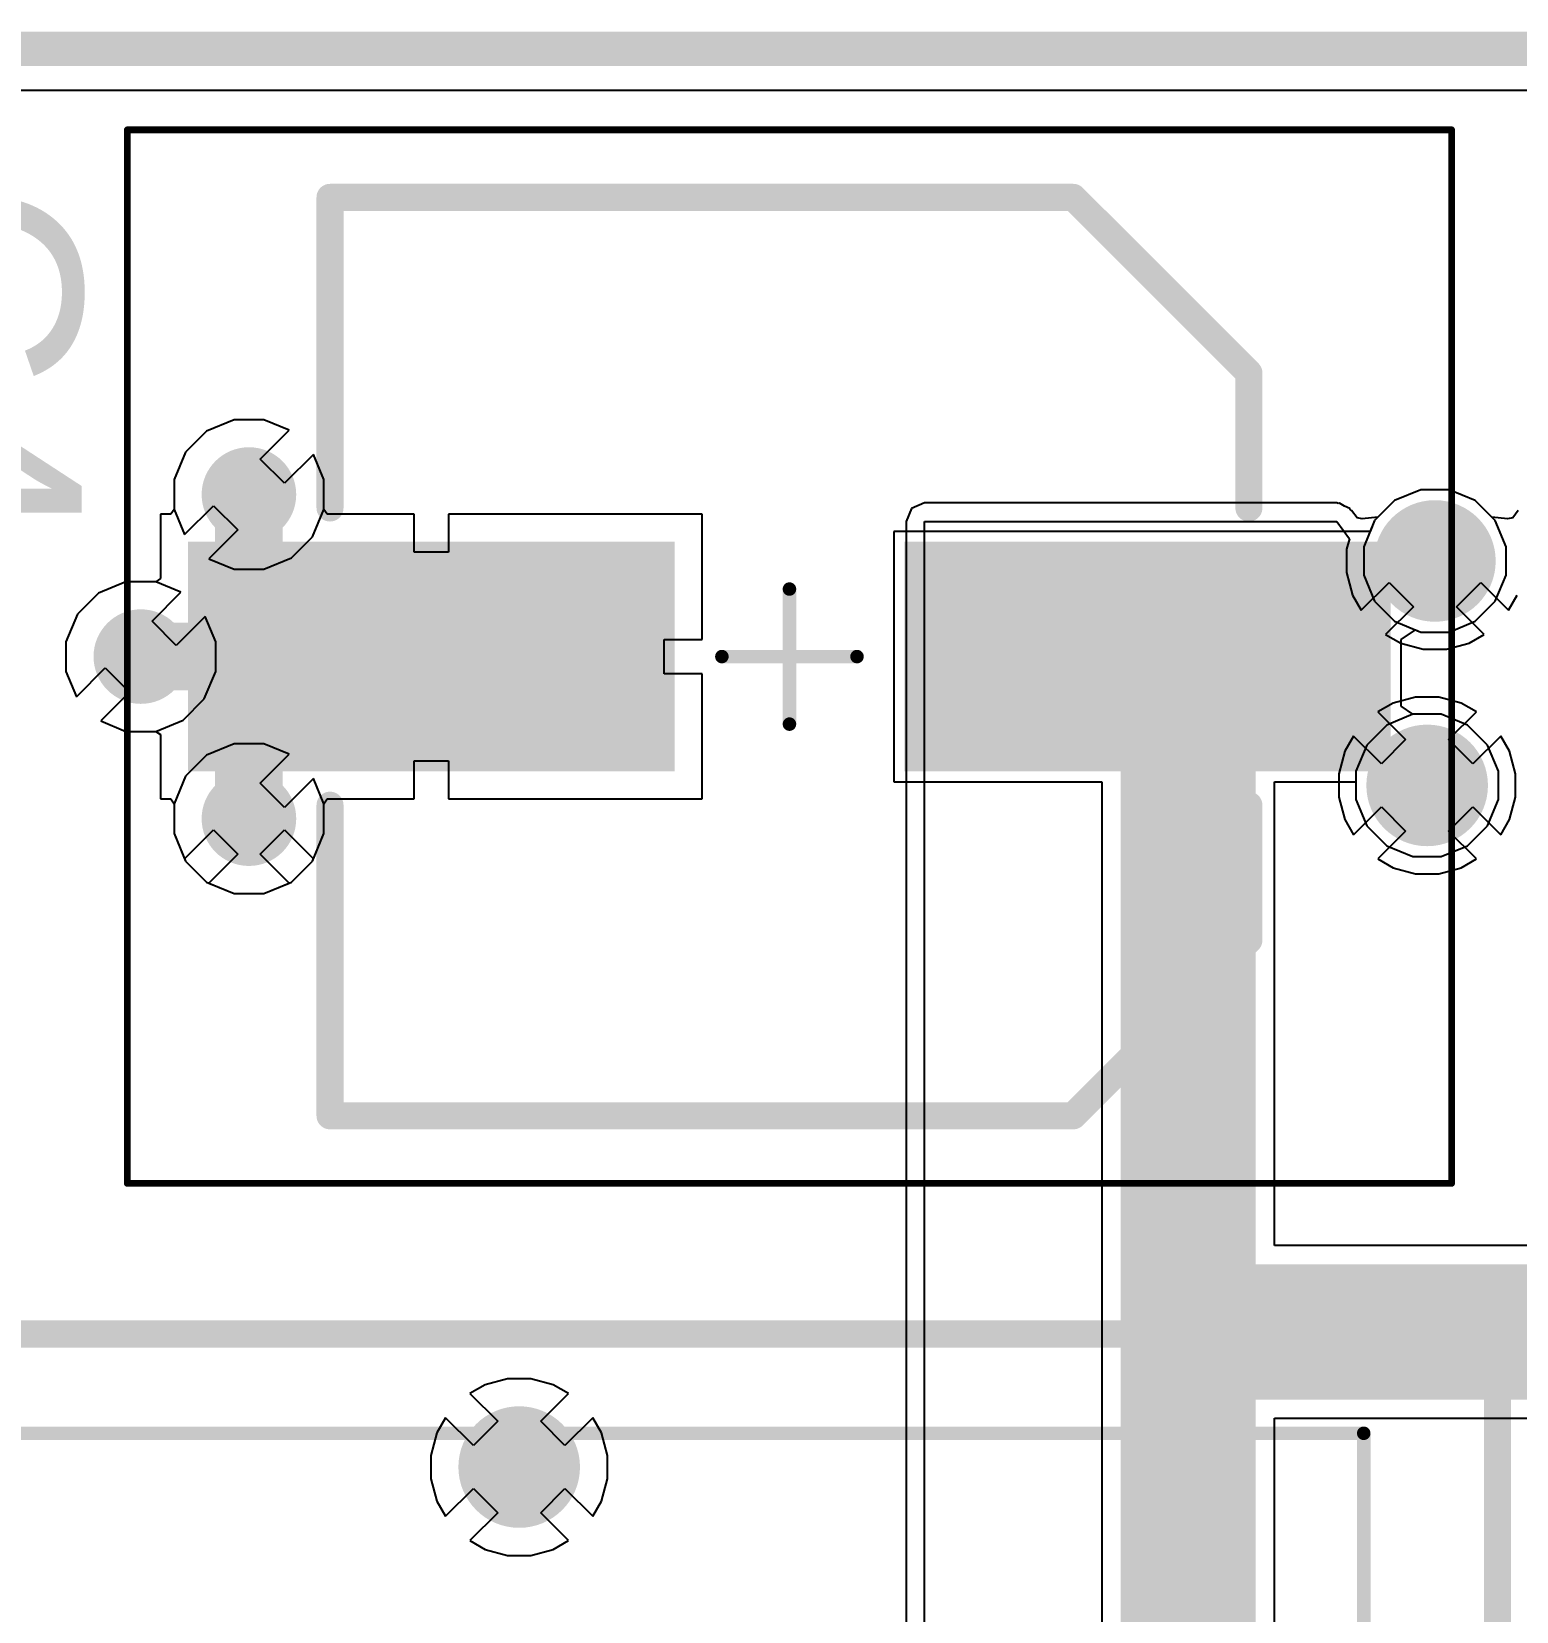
# Model space of a CAD drawing. Header units: inches. Extents: x 3 to 4.98, y 3.05 to 4.16.
# Drawn here: x 4.1887 to 4.6212, y 3.6981 to 4.1585 of the extents above; entities that cross this region are included whole.
import ezdxf

# ---------------------------------------------------------------- set-up
doc = ezdxf.new("R2010")
doc.units = ezdxf.units.IN
doc.header["$MEASUREMENT"] = 0
for name, color, linetype in [('Bottom Layer', 5, 'Continuous'), ('Bottom Solder', 6, 'Continuous'), ('Layer 1', 16, 'Continuous'), ('Layer 2', 76, 'Continuous'), ('Mechanical 1', 6, 'Continuous'), ('Mechanical 15', 56, 'Continuous'), ('Top Layer', 1, 'Continuous'), ('Top Overlay', 2, 'Continuous'), ('Top Paste', 8, 'Continuous'), ('Top Solder', 216, 'Continuous'), ('Via Holes', 16, 'Continuous')]:
    doc.layers.add(name, color=color, linetype=linetype)
doc.styles.add('Arial', font='', dxfattribs={"height": 0.2})
doc.styles.get('Arial').set_extended_font_data('Arial')

# ---------------------------------------------------------------- blocks, each defined once
blk = doc.blocks.new('PM127SH330MRC_10')
at = {"layer": 'Mechanical 15'}
for points in [[(-0.285, 0.275, 0.007874, 0.007874, 0), (0.285, 0.275, 0.007874, 0.007874, 0)], [(0.285, -0.275, 0.007874, 0.007874, 0), (0.285, 0.275, 0.007874, 0.007874, 0)]]:
    blk.add_lwpolyline(points, format="xyseb", dxfattribs=at)
blk.add_lwpolyline([(0.2830315, 0.275, 0.003937, 0.003937, 1), (0.2869685, 0.275, 0.003937, 0.003937, 1)], format="xyseb", close=True, dxfattribs=at)
blk.add_lwpolyline([(0.2830315, 0.275, 0.003937, 0.003937, 1), (0.2869685, 0.275, 0.003937, 0.003937, 1)], format="xyseb", close=True, dxfattribs=at)
at = {"layer": 'Top Overlay'}
for points in [[(-0.246063, 0.246063, 0.003937, 0.003937, 0), (0.246063, 0.246063, 0.003937, 0.003937, 0)], [(0.246063, 0.1181102, 0.003937, 0.003937, 0), (0.246063, 0.246063, 0.003937, 0.003937, 0)]]:
    blk.add_lwpolyline(points, format="xyseb", dxfattribs=at)
blk.add_lwpolyline([(0.2450788, 0.246063, 0.0019685, 0.0019685, 1), (0.2470472, 0.246063, 0.0019685, 0.0019685, 1)], format="xyseb", close=True, dxfattribs=at)
blk.add_lwpolyline([(0.2450788, 0.246063, 0.0019685, 0.0019685, 1), (0.2470472, 0.246063, 0.0019685, 0.0019685, 1)], format="xyseb", close=True, dxfattribs=at)
blk = doc.blocks.new('CAPAE7366X61N_15')
at = {"layer": 'Top Layer'}
for points in [[(-0.17322835, -0.03149604999999999), (-0.17322835, 0.03149605), (-0.03543305, 0.03149604999999999), (-0.03543305, -0.03149605)], [(0.03543305, -0.03149604999999999), (0.03543305, 0.03149605), (0.17322835, 0.03149604999999999), (0.17322835, -0.03149605)]]:
    blk.add_hatch(color=1, dxfattribs=at).paths.add_polyline_path(points)
at = {"layer": 'Top Paste'}
for points in [[(-0.17322835, -0.03149604999999999), (-0.17322835, 0.03149605), (-0.03543305, 0.03149604999999999), (-0.03543305, -0.03149605)], [(0.03543305, -0.03149604999999999), (0.03543305, 0.03149605), (0.17322835, 0.03149604999999999), (0.17322835, -0.03149605)]]:
    blk.add_hatch(color=8, dxfattribs=at).paths.add_polyline_path(points)
at = {"layer": 'Top Solder'}
for points in [[(-0.17519685, -0.03346455), (-0.17519685, 0.03346455), (-0.03346455, 0.03346455), (-0.03346455, -0.03346455)], [(0.03346455, -0.03346455), (0.03346455, 0.03346455), (0.17519685, 0.03346455), (0.17519685, -0.03346455)]]:
    blk.add_hatch(color=216, dxfattribs=at).paths.add_polyline_path(points)
at = {"layer": 'Mechanical 15'}
for points in [[(0.1929134, 0.1535433, 0.0019685, 0.0019685, 0), (-0.1929134, 0.1535433, 0.0019685, 0.0019685, 0)], [(-0.1929134, 0.1535433, 0.0019685, 0.0019685, 0), (-0.1929134, -0.1535433, 0.0019685, 0.0019685, 0)], [(0.1929134, 0.1535433, 0.0019685, 0.0019685, 0), (0.1929134, -0.1535433, 0.0019685, 0.0019685, 0)], [(0, 0.0196851, 0.003937, 0.003937, 0), (0, -0.019685, 0.003937, 0.003937, 0)], [(0.019685, 0, 0.003937, 0.003937, 0), (-0.019685, 0, 0.003937, 0.003937, 0)], [(0.1929134, -0.1535433, 0.0019685, 0.0019685, 0), (-0.1929134, -0.1535433, 0.0019685, 0.0019685, 0)]]:
    blk.add_lwpolyline(points, format="xyseb", dxfattribs=at)
for points in [[(-0.1934055, 0.1535433, 0.0009842, 0.0009842, 1), (-0.1924213, 0.1535433, 0.0009842, 0.0009842, 1)], [(-0.1934055, 0.1535433, 0.0009842, 0.0009842, 1), (-0.1924213, 0.1535433, 0.0009842, 0.0009842, 1)], [(0.1924213, 0.1535433, 0.0009842, 0.0009842, 1), (0.1934055, 0.1535433, 0.0009842, 0.0009842, 1)], [(0.1924213, 0.1535433, 0.0009842, 0.0009842, 1), (0.1934055, 0.1535433, 0.0009842, 0.0009842, 1)], [(-0.0009842, 0.0196851, 0.0019685, 0.0019685, 1), (0.0009842, 0.0196851, 0.0019685, 0.0019685, 1)], [(-0.0206692, 0, 0.0019685, 0.0019685, 1), (-0.0187008, 0, 0.0019685, 0.0019685, 1)], [(0.0187008, 0, 0.0019685, 0.0019685, 1), (0.0206692, 0, 0.0019685, 0.0019685, 1)], [(-0.0009842, -0.019685, 0.0019685, 0.0019685, 1), (0.0009842, -0.019685, 0.0019685, 0.0019685, 1)], [(-0.1934055, -0.1535433, 0.0009842, 0.0009842, 1), (-0.1924213, -0.1535433, 0.0009842, 0.0009842, 1)], [(-0.1934055, -0.1535433, 0.0009842, 0.0009842, 1), (-0.1924213, -0.1535433, 0.0009842, 0.0009842, 1)], [(0.1924213, -0.1535433, 0.0009842, 0.0009842, 1), (0.1934055, -0.1535433, 0.0009842, 0.0009842, 1)], [(0.1924213, -0.1535433, 0.0009842, 0.0009842, 1), (0.1934055, -0.1535433, 0.0009842, 0.0009842, 1)]]:
    blk.add_lwpolyline(points, format="xyseb", close=True, dxfattribs=at)
at = {"layer": 'Top Overlay'}
for points in [[(-0.0826772, 0.1338583, 0.007874, 0.007874, 0), (-0.1338583, 0.0826772, 0.007874, 0.007874, 0)], [(0.1338583, 0.1338583, 0.007874, 0.007874, 0), (-0.0826772, 0.1338583, 0.007874, 0.007874, 0)], [(0.1338583, 0.1338583, 0.007874, 0.007874, 0), (0.1338583, 0.0433071, 0.007874, 0.007874, 0)], [(-0.1338583, 0.0826772, 0.007874, 0.007874, 0), (-0.1338583, 0.0433071, 0.007874, 0.007874, 0)], [(-0.1338583, -0.043307, 0.007874, 0.007874, 0), (-0.1338583, -0.0826771, 0.007874, 0.007874, 0)], [(0.1338583, -0.043307, 0.007874, 0.007874, 0), (0.1338583, -0.1338582, 0.007874, 0.007874, 0)], [(-0.0826772, -0.1338582, 0.007874, 0.007874, 0), (-0.1338583, -0.0826771, 0.007874, 0.007874, 0)], [(0.1338583, -0.1338582, 0.007874, 0.007874, 0), (-0.0826772, -0.1338582, 0.007874, 0.007874, 0)]]:
    blk.add_lwpolyline(points, format="xyseb", dxfattribs=at)
for points in [[(-0.0846457, 0.1338583, 0.003937, 0.003937, 1), (-0.0807087, 0.1338583, 0.003937, 0.003937, 1)], [(-0.0846457, 0.1338583, 0.003937, 0.003937, 1), (-0.0807087, 0.1338583, 0.003937, 0.003937, 1)], [(0.1318898, 0.1338583, 0.003937, 0.003937, 1), (0.1358268, 0.1338583, 0.003937, 0.003937, 1)], [(0.1318898, 0.1338583, 0.003937, 0.003937, 1), (0.1358268, 0.1338583, 0.003937, 0.003937, 1)], [(-0.1358268, 0.0826772, 0.003937, 0.003937, 1), (-0.1318898, 0.0826772, 0.003937, 0.003937, 1)], [(-0.1358268, 0.0826772, 0.003937, 0.003937, 1), (-0.1318898, 0.0826772, 0.003937, 0.003937, 1)], [(-0.1358268, 0.0433071, 0.003937, 0.003937, 1), (-0.1318898, 0.0433071, 0.003937, 0.003937, 1)], [(0.1318898, 0.0433071, 0.003937, 0.003937, 1), (0.1358268, 0.0433071, 0.003937, 0.003937, 1)], [(-0.1358268, -0.043307, 0.003937, 0.003937, 1), (-0.1318898, -0.043307, 0.003937, 0.003937, 1)], [(0.1318898, -0.043307, 0.003937, 0.003937, 1), (0.1358268, -0.043307, 0.003937, 0.003937, 1)], [(-0.1358268, -0.0826771, 0.003937, 0.003937, 1), (-0.1318898, -0.0826771, 0.003937, 0.003937, 1)], [(-0.1358268, -0.0826771, 0.003937, 0.003937, 1), (-0.1318898, -0.0826771, 0.003937, 0.003937, 1)], [(-0.0846457, -0.1338582, 0.003937, 0.003937, 1), (-0.0807087, -0.1338582, 0.003937, 0.003937, 1)], [(-0.0846457, -0.1338582, 0.003937, 0.003937, 1), (-0.0807087, -0.1338582, 0.003937, 0.003937, 1)], [(0.1318898, -0.1338582, 0.003937, 0.003937, 1), (0.1358268, -0.1338582, 0.003937, 0.003937, 1)], [(0.1318898, -0.1338582, 0.003937, 0.003937, 1), (0.1358268, -0.1338582, 0.003937, 0.003937, 1)]]:
    blk.add_lwpolyline(points, format="xyseb", close=True, dxfattribs=at)

msp = doc.modelspace()

# ---------------------------------------------------------------- hatches: boundary and pattern name
at = {"layer": 'Bottom Layer'}
h = msp.add_hatch(color=5, dxfattribs=at)
edge = h.paths.add_edge_path()
edge.add_arc((4.2519685, 4.023622), 0.011811, 0, 360)
h = msp.add_hatch(color=5, dxfattribs=at)
edge = h.paths.add_edge_path()
edge.add_arc((4.5975024, 4.0042512), 0.015748, 0, 360)
h = msp.add_hatch(color=5, dxfattribs=at)
edge = h.paths.add_edge_path()
edge.add_arc((4.2204724, 3.976378), 0.011811, 0, 360)
h = msp.add_hatch(color=5, dxfattribs=at)
edge = h.paths.add_edge_path()
edge.add_arc((4.5952468, 3.938832), 0.015748, 0, 360)
h = msp.add_hatch(color=5, dxfattribs=at)
edge = h.paths.add_edge_path()
edge.add_arc((4.2519685, 3.9291339), 0.011811, 0, 360)
h = msp.add_hatch(color=5, dxfattribs=at)
edge = h.paths.add_edge_path()
edge.add_arc((4.3307087, 3.7401575), 0.015748, 0, 360)
at = {"layer": 'Bottom Solder'}
h = msp.add_hatch(color=6, dxfattribs=at)
edge = h.paths.add_edge_path()
edge.add_arc((4.2519685, 4.023622), 0.0137795, 0, 360)
h = msp.add_hatch(color=6, dxfattribs=at)
edge = h.paths.add_edge_path()
edge.add_arc((4.5975024, 4.0042512), 0.0177165, 0, 360)
h = msp.add_hatch(color=6, dxfattribs=at)
edge = h.paths.add_edge_path()
edge.add_arc((4.2204724, 3.976378), 0.0137795, 0, 360)
h = msp.add_hatch(color=6, dxfattribs=at)
edge = h.paths.add_edge_path()
edge.add_arc((4.5952468, 3.938832), 0.0177165, 0, 360)
h = msp.add_hatch(color=6, dxfattribs=at)
edge = h.paths.add_edge_path()
edge.add_arc((4.2519685, 3.9291339), 0.0137795, 0, 360)
h = msp.add_hatch(color=6, dxfattribs=at)
edge = h.paths.add_edge_path()
edge.add_arc((4.3307087, 3.7401575), 0.0177165, 0, 360)
at = {"layer": 'Layer 1'}
h = msp.add_hatch(color=16, dxfattribs=at)
edge = h.paths.add_edge_path()
edge.add_arc((4.2519685, 4.023622), 0.011811, 0, 360)
h = msp.add_hatch(color=16, dxfattribs=at)
edge = h.paths.add_edge_path()
edge.add_arc((4.5975024, 4.0042512), 0.015748, 0, 360)
h = msp.add_hatch(color=16, dxfattribs=at)
edge = h.paths.add_edge_path()
edge.add_arc((4.2204724, 3.976378), 0.011811, 0, 360)
h = msp.add_hatch(color=16, dxfattribs=at)
edge = h.paths.add_edge_path()
edge.add_arc((4.5952468, 3.938832), 0.015748, 0, 360)
h = msp.add_hatch(color=16, dxfattribs=at)
edge = h.paths.add_edge_path()
edge.add_arc((4.2519685, 3.9291339), 0.011811, 0, 360)
h = msp.add_hatch(color=16, dxfattribs=at)
edge = h.paths.add_edge_path()
edge.add_arc((4.3307087, 3.7401575), 0.015748, 0, 360)
at = {"layer": 'Layer 2'}
h = msp.add_hatch(color=76, dxfattribs=at)
edge = h.paths.add_edge_path()
edge.add_arc((4.2519685, 4.023622), 0.011811, 0, 360)
h = msp.add_hatch(color=76, dxfattribs=at)
edge = h.paths.add_edge_path()
edge.add_arc((4.5975024, 4.0042512), 0.015748, 0, 360)
h = msp.add_hatch(color=76, dxfattribs=at)
edge = h.paths.add_edge_path()
edge.add_arc((4.2204724, 3.976378), 0.011811, 0, 360)
h = msp.add_hatch(color=76, dxfattribs=at)
edge = h.paths.add_edge_path()
edge.add_arc((4.5952468, 3.938832), 0.015748, 0, 360)
h = msp.add_hatch(color=76, dxfattribs=at)
edge = h.paths.add_edge_path()
edge.add_arc((4.2519685, 3.9291339), 0.011811, 0, 360)
h = msp.add_hatch(color=76, dxfattribs=at)
edge = h.paths.add_edge_path()
edge.add_arc((4.3307087, 3.7401575), 0.015748, 0, 360)
at = {"layer": 'Top Layer'}
h = msp.add_hatch(color=1, dxfattribs=at)
edge = h.paths.add_edge_path()
edge.add_arc((4.2519685, 4.023622), 0.011811, 0, 360)
h = msp.add_hatch(color=1, dxfattribs=at)
edge = h.paths.add_edge_path()
edge.add_arc((4.5975024, 4.0042512), 0.015748, 0, 360)
h = msp.add_hatch(color=1, dxfattribs=at)
edge = h.paths.add_edge_path()
edge.add_arc((4.2204724, 3.976378), 0.011811, 0, 360)
h = msp.add_hatch(color=1, dxfattribs=at)
edge = h.paths.add_edge_path()
edge.add_arc((4.5952468, 3.938832), 0.015748, 0, 360)
h = msp.add_hatch(color=1, dxfattribs=at)
edge = h.paths.add_edge_path()
edge.add_arc((4.2519685, 3.9291339), 0.011811, 0, 360)
h = msp.add_hatch(color=1, dxfattribs=at)
edge = h.paths.add_edge_path()
edge.add_arc((4.3307087, 3.7401575), 0.015748, 0, 360)
at = {"layer": 'Top Solder'}
h = msp.add_hatch(color=216, dxfattribs=at)
edge = h.paths.add_edge_path()
edge.add_arc((4.2519685, 4.023622), 0.0137795, 0, 360)
h = msp.add_hatch(color=216, dxfattribs=at)
edge = h.paths.add_edge_path()
edge.add_arc((4.5975024, 4.0042512), 0.0177165, 0, 360)
h = msp.add_hatch(color=216, dxfattribs=at)
edge = h.paths.add_edge_path()
edge.add_arc((4.2204724, 3.976378), 0.0137795, 0, 360)
h = msp.add_hatch(color=216, dxfattribs=at)
edge = h.paths.add_edge_path()
edge.add_arc((4.5952468, 3.938832), 0.0177165, 0, 360)
h = msp.add_hatch(color=216, dxfattribs=at)
edge = h.paths.add_edge_path()
edge.add_arc((4.2519685, 3.9291339), 0.0137795, 0, 360)
h = msp.add_hatch(color=216, dxfattribs=at)
edge = h.paths.add_edge_path()
edge.add_arc((4.3307087, 3.7401575), 0.0177165, 0, 360)
at = {"layer": 'Via Holes'}
h = msp.add_hatch(color=7, dxfattribs=at)
edge = h.paths.add_edge_path()
edge.add_arc((4.2519685, 4.023622), 0.007874, 0, 360)
h = msp.add_hatch(color=7, dxfattribs=at)
edge = h.paths.add_edge_path()
edge.add_arc((4.5975024, 4.0042512), 0.007874, 0, 360)
h = msp.add_hatch(color=7, dxfattribs=at)
edge = h.paths.add_edge_path()
edge.add_arc((4.2204724, 3.976378), 0.007874, 0, 360)
h = msp.add_hatch(color=7, dxfattribs=at)
edge = h.paths.add_edge_path()
edge.add_arc((4.5952468, 3.938832), 0.007874, 0, 360)
h = msp.add_hatch(color=7, dxfattribs=at)
edge = h.paths.add_edge_path()
edge.add_arc((4.2519685, 3.9291339), 0.007874, 0, 360)
h = msp.add_hatch(color=7, dxfattribs=at)
edge = h.paths.add_edge_path()
edge.add_arc((4.3307087, 3.7401575), 0.007874, 0, 360)

# ---------------------------------------------------------------- linework, layer by layer
at = {"layer": 'Bottom Layer'}
for p, q in [((3.0141679, 4.1415014), (4.958588, 4.1415014)), ((4.24763, 4.045433), (4.2396136, 4.0421125)), ((4.256307, 4.045433), (4.24763, 4.045433)), ((4.2636619, 4.0423865), (4.256307, 4.045433)), ((4.2396136, 4.0421125), (4.233478, 4.0359769)), ((4.2552399, 4.0339645), (4.2636619, 4.0423865)), ((4.233478, 4.0359769), (4.2301575, 4.0279605)), ((4.262311, 4.0268934), (4.2552399, 4.0339645)), ((4.270733, 4.0353154), (4.262311, 4.0268934)), ((4.2737795, 4.0279605), (4.270733, 4.0353154)), ((4.2301575, 4.0279605), (4.2301575, 4.0192835)), ((4.2737795, 4.0192835), (4.2737795, 4.0279605)), ((4.5933754, 4.0249992), (4.5857496, 4.0218405)), ((4.6016294, 4.0249992), (4.5933754, 4.0249992)), ((4.6092552, 4.0218405), (4.6016294, 4.0249992)), ((4.233204, 4.0119286), (4.241626, 4.0203506)), ((4.241626, 4.0203506), (4.2486971, 4.0132795)), ((4.4488189, 4.02116), (4.444992, 4.0195749)), ((4.5688822, 4.02116), (4.4488189, 4.02116)), ((4.5692707, 4.0209991), (4.5688822, 4.02116)), ((4.5696788, 4.0211011), (4.5692707, 4.0209991)), ((4.5711375, 4.0202259), (4.5696788, 4.0211011)), ((4.5727091, 4.0195749), (4.5711375, 4.0202259)), ((4.5857496, 4.0218405), (4.5809115, 4.0170024)), ((4.6140933, 4.0170024), (4.6092552, 4.0218405)), ((4.2301575, 4.0192835), (4.233204, 4.0119286)), ((4.270459, 4.0112671), (4.2737795, 4.0192835)), ((4.444992, 4.0195749), (4.4434069, 4.015748)), ((4.4434069, 4.015748), (4.4434069, 3.4645669)), ((4.4488189, 3.4645669), (4.4488189, 4.015748)), ((4.4488189, 4.015748), (4.5688822, 4.015748)), ((4.5688822, 4.015748), (4.5725869, 4.0107479)), ((4.5728701, 4.0191863), (4.5727091, 4.0195749)), ((4.5732307, 4.0189699), (4.5728701, 4.0191863)), ((4.5748335, 4.0168066), (4.5732307, 4.0189699)), ((4.5763423, 4.0165682), (4.5748335, 4.0168066)), ((4.5809115, 4.0170024), (4.5763423, 4.0165682)), ((4.6186625, 4.0165682), (4.6140933, 4.0170024)), ((4.6201713, 4.0168066), (4.6186625, 4.0165682)), ((4.6217741, 4.0189699), (4.6201713, 4.0168066)), ((4.2486971, 4.0132795), (4.2402751, 4.0048575)), ((4.2643234, 4.0051315), (4.270459, 4.0112671)), ((4.5725869, 4.0107479), (4.5717544, 4.007641)), ((4.5717544, 4.007641), (4.5717544, 4.0008614)), ((4.2402751, 4.0048575), (4.24763, 4.001811)), ((4.24763, 4.001811), (4.256307, 4.001811)), ((4.256307, 4.001811), (4.2643234, 4.0051315)), ((4.2161339, 3.998189), (4.2081175, 3.9948685)), ((4.2248109, 3.998189), (4.2161339, 3.998189)), ((4.2321658, 3.9951425), (4.2248109, 3.998189)), ((4.5717544, 4.0008614), (4.5735091, 3.9943128)), ((4.5760654, 3.9898852), (4.5841668, 3.9979867)), ((4.5841668, 3.9979867), (4.5912379, 3.9909156)), ((4.6037669, 3.9909156), (4.610838, 3.9979867)), ((4.610838, 3.9979867), (4.6189394, 3.9898852)), ((4.2081175, 3.9948685), (4.2019819, 3.9887329)), ((4.2237438, 3.9867205), (4.2321658, 3.9951425)), ((4.5735091, 3.9943128), (4.5760654, 3.9898852)), ((4.6189394, 3.9898852), (4.6214957, 3.9943128)), ((4.2019819, 3.9887329), (4.1986614, 3.9807165)), ((4.2392369, 3.9880714), (4.2308149, 3.9796494)), ((4.2422834, 3.9807165), (4.2392369, 3.9880714)), ((4.5912379, 3.9909156), (4.5831364, 3.9828142)), ((4.6118684, 3.9828142), (4.6037669, 3.9909156)), ((4.2308149, 3.9796494), (4.2237438, 3.9867205)), ((4.1986614, 3.9807165), (4.1986614, 3.9720395)), ((4.2422834, 3.9720395), (4.2422834, 3.9807165)), ((4.5831364, 3.9828142), (4.587564, 3.9802579)), ((4.587564, 3.9802579), (4.5941126, 3.9785032)), ((4.5941126, 3.9785032), (4.6008922, 3.9785032)), ((4.6008922, 3.9785032), (4.6074408, 3.9802579)), ((4.6074408, 3.9802579), (4.6118684, 3.9828142)), ((4.1986614, 3.9720395), (4.2017079, 3.9646846)), ((4.2017079, 3.9646846), (4.2101299, 3.9731066)), ((4.2101299, 3.9731066), (4.217201, 3.9660355)), ((4.2389629, 3.9640231), (4.2422834, 3.9720395)), ((4.217201, 3.9660355), (4.208779, 3.9576135)), ((4.591857, 3.96458), (4.5853084, 3.9628253)), ((4.5986366, 3.96458), (4.591857, 3.96458)), ((4.6051852, 3.9628253), (4.5986366, 3.96458)), ((4.2328273, 3.9578875), (4.2389629, 3.9640231)), ((4.5853084, 3.9628253), (4.5808808, 3.960269)), ((4.5808808, 3.960269), (4.5889823, 3.9521676)), ((4.6015113, 3.9521676), (4.6096128, 3.960269)), ((4.6096128, 3.960269), (4.6051852, 3.9628253)), ((4.208779, 3.9576135), (4.2161339, 3.954567)), ((4.2248109, 3.954567), (4.2328273, 3.9578875)), ((4.2161339, 3.954567), (4.2248109, 3.954567)), ((4.24763, 3.9509449), (4.2396136, 3.9476244)), ((4.256307, 3.9509449), (4.24763, 3.9509449)), ((4.2636619, 3.9478984), (4.256307, 3.9509449)), ((4.5738098, 3.953198), (4.5712535, 3.9487704)), ((4.5819112, 3.9450965), (4.5738098, 3.953198)), ((4.5889823, 3.9521676), (4.5819112, 3.9450965)), ((4.6085824, 3.9450965), (4.6015113, 3.9521676)), ((4.6166838, 3.953198), (4.6085824, 3.9450965)), ((4.6192401, 3.9487704), (4.6166838, 3.953198)), ((4.2396136, 3.9476244), (4.233478, 3.9414888)), ((4.2552399, 3.9394764), (4.2636619, 3.9478984)), ((4.5712535, 3.9487704), (4.5694988, 3.9422218)), ((4.6209948, 3.9422218), (4.6192401, 3.9487704)), ((4.5694988, 3.9422218), (4.5694988, 3.9354422)), ((4.6209948, 3.9354422), (4.6209948, 3.9422218)), ((4.233478, 3.9414888), (4.2301575, 3.9334724)), ((4.262311, 3.9324053), (4.2552399, 3.9394764)), ((4.270733, 3.9408273), (4.262311, 3.9324053)), ((4.2737795, 3.9334724), (4.270733, 3.9408273)), ((4.2301575, 3.9334724), (4.2301575, 3.9247954)), ((4.2737795, 3.9247954), (4.2737795, 3.9334724)), ((4.5694988, 3.9354422), (4.5712535, 3.9288936)), ((4.5738098, 3.924466), (4.5819112, 3.9325675)), ((4.5819112, 3.9325675), (4.5889823, 3.9254964)), ((4.6015113, 3.9254964), (4.6085824, 3.9325675)), ((4.6085824, 3.9325675), (4.6166838, 3.924466)), ((4.6192401, 3.9288936), (4.6209948, 3.9354422)), ((4.5712535, 3.9288936), (4.5738098, 3.924466)), ((4.6166838, 3.924466), (4.6192401, 3.9288936)), ((4.2301575, 3.9247954), (4.233204, 3.9174405)), ((4.233204, 3.9174405), (4.241626, 3.9258625)), ((4.241626, 3.9258625), (4.2486971, 3.9187914)), ((4.270459, 3.916779), (4.2737795, 3.9247954)), ((4.5889823, 3.9254964), (4.5808808, 3.917395)), ((4.6096128, 3.917395), (4.6015113, 3.9254964)), ((4.2486971, 3.9187914), (4.2402751, 3.9103694)), ((4.2643234, 3.9106434), (4.270459, 3.916779)), ((4.5808808, 3.917395), (4.5853084, 3.9148387)), ((4.5853084, 3.9148387), (4.591857, 3.913084)), ((4.5986366, 3.913084), (4.6051852, 3.9148387)), ((4.6051852, 3.9148387), (4.6096128, 3.917395)), ((4.2402751, 3.9103694), (4.24763, 3.9073229)), ((4.256307, 3.9073229), (4.2643234, 3.9106434)), ((4.591857, 3.913084), (4.5986366, 3.913084)), ((4.24763, 3.9073229), (4.256307, 3.9073229)), ((4.3207703, 3.7641508), (4.3163427, 3.7615945)), ((4.3273189, 3.7659055), (4.3207703, 3.7641508)), ((4.3340985, 3.7659055), (4.3273189, 3.7659055)), ((4.3406471, 3.7641508), (4.3340985, 3.7659055)), ((4.3450747, 3.7615945), (4.3406471, 3.7641508)), ((4.3163427, 3.7615945), (4.3244442, 3.7534931)), ((4.3369732, 3.7534931), (4.3450747, 3.7615945)), ((4.3092717, 3.7545235), (4.3067154, 3.7500959)), ((4.3173731, 3.746422), (4.3092717, 3.7545235)), ((4.3244442, 3.7534931), (4.3173731, 3.746422)), ((4.3440443, 3.746422), (4.3369732, 3.7534931)), ((4.3521457, 3.7545235), (4.3440443, 3.746422)), ((4.354702, 3.7500959), (4.3521457, 3.7545235)), ((4.3067154, 3.7500959), (4.3049607, 3.7435473)), ((4.3564567, 3.7435473), (4.354702, 3.7500959)), ((4.3049607, 3.7435473), (4.3049607, 3.7367677)), ((4.3564567, 3.7367677), (4.3564567, 3.7435473)), ((4.3049607, 3.7367677), (4.3067154, 3.7302191)), ((4.354702, 3.7302191), (4.3564567, 3.7367677)), ((4.3067154, 3.7302191), (4.3092717, 3.7257915)), ((4.3092717, 3.7257915), (4.3173731, 3.733893)), ((4.3173731, 3.733893), (4.3244442, 3.7268219)), ((4.3369732, 3.7268219), (4.3440443, 3.733893)), ((4.3440443, 3.733893), (4.3521457, 3.7257915)), ((4.3521457, 3.7257915), (4.354702, 3.7302191)), ((4.3244442, 3.7268219), (4.3163427, 3.7187205)), ((4.3450747, 3.7187205), (4.3369732, 3.7268219)), ((4.3163427, 3.7187205), (4.3207703, 3.7161642)), ((4.3207703, 3.7161642), (4.3273189, 3.7144095)), ((4.3340985, 3.7144095), (4.3406471, 3.7161642)), ((4.3406471, 3.7161642), (4.3450747, 3.7187205)), ((4.3273189, 3.7144095), (4.3340985, 3.7144095))]:
    msp.add_line(p, q, dxfattribs=at)
at = {"layer": 'Layer 1'}
for p, q in [((3.0141679, 4.1415014), (4.958588, 4.1415014)), ((4.24763, 4.045433), (4.2396136, 4.0421125)), ((4.256307, 4.045433), (4.24763, 4.045433)), ((4.2636619, 4.0423865), (4.256307, 4.045433)), ((4.2396136, 4.0421125), (4.233478, 4.0359769)), ((4.2552399, 4.0339645), (4.2636619, 4.0423865)), ((4.233478, 4.0359769), (4.2301575, 4.0279605)), ((4.262311, 4.0268934), (4.2552399, 4.0339645)), ((4.270733, 4.0353154), (4.262311, 4.0268934)), ((4.2737795, 4.0279605), (4.270733, 4.0353154)), ((4.2301575, 4.0279605), (4.2301575, 4.0192835)), ((4.2737795, 4.0192835), (4.2737795, 4.0279605)), ((4.5933754, 4.0249992), (4.5857496, 4.0218405)), ((4.6016294, 4.0249992), (4.5933754, 4.0249992)), ((4.6092552, 4.0218405), (4.6016294, 4.0249992)), ((4.233204, 4.0119286), (4.241626, 4.0203506)), ((4.241626, 4.0203506), (4.2486971, 4.0132795)), ((4.5857496, 4.0218405), (4.5799131, 4.016004)), ((4.6150917, 4.016004), (4.6092552, 4.0218405)), ((4.2301575, 4.0192835), (4.233204, 4.0119286)), ((4.270459, 4.0112671), (4.2737795, 4.0192835)), ((4.5799131, 4.016004), (4.5767544, 4.0083782)), ((4.6182504, 4.0083782), (4.6150917, 4.016004)), ((4.2486971, 4.0132795), (4.2402751, 4.0048575)), ((4.2643234, 4.0051315), (4.270459, 4.0112671)), ((4.5767544, 4.0083782), (4.5767544, 4.0001242)), ((4.6182504, 4.0001242), (4.6182504, 4.0083782)), ((4.2402751, 4.0048575), (4.24763, 4.001811)), ((4.24763, 4.001811), (4.256307, 4.001811)), ((4.256307, 4.001811), (4.2643234, 4.0051315)), ((4.2161339, 3.998189), (4.2081175, 3.9948685)), ((4.2248109, 3.998189), (4.2161339, 3.998189)), ((4.2321658, 3.9951425), (4.2248109, 3.998189)), ((4.5767544, 4.0001242), (4.5799131, 3.9924984)), ((4.6150917, 3.9924984), (4.6182504, 4.0001242)), ((4.2081175, 3.9948685), (4.2019819, 3.9887329)), ((4.2237438, 3.9867205), (4.2321658, 3.9951425)), ((4.5799131, 3.9924984), (4.5857496, 3.9866619)), ((4.6092552, 3.9866619), (4.6150917, 3.9924984)), ((4.2019819, 3.9887329), (4.1986614, 3.9807165)), ((4.2392369, 3.9880714), (4.2308149, 3.9796494)), ((4.2422834, 3.9807165), (4.2392369, 3.9880714)), ((4.2308149, 3.9796494), (4.2237438, 3.9867205)), ((4.5857496, 3.9866619), (4.5933754, 3.9835032)), ((4.5933754, 3.9835032), (4.6016294, 3.9835032)), ((4.6016294, 3.9835032), (4.6092552, 3.9866619)), ((4.1986614, 3.9807165), (4.1986614, 3.9720395)), ((4.2422834, 3.9720395), (4.2422834, 3.9807165)), ((4.1986614, 3.9720395), (4.2017079, 3.9646846)), ((4.2017079, 3.9646846), (4.2101299, 3.9731066)), ((4.2101299, 3.9731066), (4.217201, 3.9660355)), ((4.2389629, 3.9640231), (4.2422834, 3.9720395)), ((4.217201, 3.9660355), (4.208779, 3.9576135)), ((4.2328273, 3.9578875), (4.2389629, 3.9640231)), ((4.208779, 3.9576135), (4.2161339, 3.954567)), ((4.2248109, 3.954567), (4.2328273, 3.9578875)), ((4.583494, 3.9564213), (4.5776575, 3.9505848)), ((4.5911198, 3.95958), (4.583494, 3.9564213)), ((4.5993738, 3.95958), (4.5911198, 3.95958)), ((4.6069996, 3.9564213), (4.5993738, 3.95958)), ((4.6128361, 3.9505848), (4.6069996, 3.9564213)), ((4.2161339, 3.954567), (4.2248109, 3.954567)), ((4.24763, 3.9509449), (4.2396136, 3.9476244)), ((4.256307, 3.9509449), (4.24763, 3.9509449)), ((4.2636619, 3.9478984), (4.256307, 3.9509449)), ((4.2396136, 3.9476244), (4.233478, 3.9414888)), ((4.2552399, 3.9394764), (4.2636619, 3.9478984)), ((4.5776575, 3.9505848), (4.5744988, 3.942959)), ((4.6159948, 3.942959), (4.6128361, 3.9505848)), ((4.5744988, 3.942959), (4.5744988, 3.934705)), ((4.6159948, 3.934705), (4.6159948, 3.942959)), ((4.233478, 3.9414888), (4.2301575, 3.9334724)), ((4.262311, 3.9324053), (4.2552399, 3.9394764)), ((4.270733, 3.9408273), (4.262311, 3.9324053)), ((4.2737795, 3.9334724), (4.270733, 3.9408273)), ((4.2301575, 3.9334724), (4.2301575, 3.9247954)), ((4.2737795, 3.9247954), (4.2737795, 3.9334724)), ((4.5744988, 3.934705), (4.5776575, 3.9270792)), ((4.6128361, 3.9270792), (4.6159948, 3.934705)), ((4.2301575, 3.9247954), (4.233204, 3.9174405)), ((4.233204, 3.9174405), (4.241626, 3.9258625)), ((4.241626, 3.9258625), (4.2486971, 3.9187914)), ((4.270459, 3.916779), (4.2737795, 3.9247954)), ((4.5776575, 3.9270792), (4.583494, 3.9212427)), ((4.6069996, 3.9212427), (4.6128361, 3.9270792)), ((4.2486971, 3.9187914), (4.2402751, 3.9103694)), ((4.583494, 3.9212427), (4.5911198, 3.918084)), ((4.5993738, 3.918084), (4.6069996, 3.9212427)), ((4.2643234, 3.9106434), (4.270459, 3.916779)), ((4.5911198, 3.918084), (4.5993738, 3.918084)), ((4.2402751, 3.9103694), (4.24763, 3.9073229)), ((4.256307, 3.9073229), (4.2643234, 3.9106434)), ((4.24763, 3.9073229), (4.256307, 3.9073229)), ((4.3207703, 3.7641508), (4.3163427, 3.7615945)), ((4.3273189, 3.7659055), (4.3207703, 3.7641508)), ((4.3340985, 3.7659055), (4.3273189, 3.7659055)), ((4.3406471, 3.7641508), (4.3340985, 3.7659055)), ((4.3450747, 3.7615945), (4.3406471, 3.7641508)), ((4.3163427, 3.7615945), (4.3244442, 3.7534931)), ((4.3369732, 3.7534931), (4.3450747, 3.7615945)), ((4.3092717, 3.7545235), (4.3067154, 3.7500959)), ((4.3173731, 3.746422), (4.3092717, 3.7545235)), ((4.3244442, 3.7534931), (4.3173731, 3.746422)), ((4.3440443, 3.746422), (4.3369732, 3.7534931)), ((4.3521457, 3.7545235), (4.3440443, 3.746422)), ((4.354702, 3.7500959), (4.3521457, 3.7545235)), ((4.3067154, 3.7500959), (4.3049607, 3.7435473)), ((4.3564567, 3.7435473), (4.354702, 3.7500959)), ((4.3049607, 3.7435473), (4.3049607, 3.7367677)), ((4.3564567, 3.7367677), (4.3564567, 3.7435473)), ((4.3049607, 3.7367677), (4.3067154, 3.7302191)), ((4.354702, 3.7302191), (4.3564567, 3.7367677)), ((4.3067154, 3.7302191), (4.3092717, 3.7257915)), ((4.3092717, 3.7257915), (4.3173731, 3.733893)), ((4.3173731, 3.733893), (4.3244442, 3.7268219)), ((4.3369732, 3.7268219), (4.3440443, 3.733893)), ((4.3440443, 3.733893), (4.3521457, 3.7257915)), ((4.3521457, 3.7257915), (4.354702, 3.7302191)), ((4.3244442, 3.7268219), (4.3163427, 3.7187205)), ((4.3450747, 3.7187205), (4.3369732, 3.7268219)), ((4.3163427, 3.7187205), (4.3207703, 3.7161642)), ((4.3207703, 3.7161642), (4.3273189, 3.7144095)), ((4.3340985, 3.7144095), (4.3406471, 3.7161642)), ((4.3406471, 3.7161642), (4.3450747, 3.7187205)), ((4.3273189, 3.7144095), (4.3340985, 3.7144095))]:
    msp.add_line(p, q, dxfattribs=at)
at = {"layer": 'Layer 2'}
for p, q in [((3.0141679, 4.1415014), (4.958588, 4.1415014)), ((4.24763, 4.045433), (4.2396136, 4.0421125)), ((4.256307, 4.045433), (4.24763, 4.045433)), ((4.2636619, 4.0423865), (4.256307, 4.045433)), ((4.2396136, 4.0421125), (4.233478, 4.0359769)), ((4.2552399, 4.0339645), (4.2636619, 4.0423865)), ((4.233478, 4.0359769), (4.2301575, 4.0279605)), ((4.262311, 4.0268934), (4.2552399, 4.0339645)), ((4.270733, 4.0353154), (4.262311, 4.0268934)), ((4.2737795, 4.0279605), (4.270733, 4.0353154)), ((4.2301575, 4.0279605), (4.2301575, 4.0192835)), ((4.2737795, 4.0192835), (4.2737795, 4.0279605)), ((4.5933754, 4.0249992), (4.5857496, 4.0218405)), ((4.6016294, 4.0249992), (4.5933754, 4.0249992)), ((4.6092552, 4.0218405), (4.6016294, 4.0249992)), ((4.233204, 4.0119286), (4.241626, 4.0203506)), ((4.241626, 4.0203506), (4.2486971, 4.0132795)), ((4.5857496, 4.0218405), (4.5799131, 4.016004)), ((4.6150917, 4.016004), (4.6092552, 4.0218405)), ((4.2301575, 4.0192835), (4.233204, 4.0119286)), ((4.270459, 4.0112671), (4.2737795, 4.0192835)), ((4.5799131, 4.016004), (4.5767544, 4.0083782)), ((4.6182504, 4.0083782), (4.6150917, 4.016004)), ((4.2486971, 4.0132795), (4.2402751, 4.0048575)), ((4.2643234, 4.0051315), (4.270459, 4.0112671)), ((4.5767544, 4.0083782), (4.5767544, 4.0001242)), ((4.6182504, 4.0001242), (4.6182504, 4.0083782)), ((4.2402751, 4.0048575), (4.24763, 4.001811)), ((4.24763, 4.001811), (4.256307, 4.001811)), ((4.256307, 4.001811), (4.2643234, 4.0051315)), ((4.2161339, 3.998189), (4.2081175, 3.9948685)), ((4.2248109, 3.998189), (4.2161339, 3.998189)), ((4.2321658, 3.9951425), (4.2248109, 3.998189)), ((4.5767544, 4.0001242), (4.5799131, 3.9924984)), ((4.6150917, 3.9924984), (4.6182504, 4.0001242)), ((4.2081175, 3.9948685), (4.2019819, 3.9887329)), ((4.2237438, 3.9867205), (4.2321658, 3.9951425)), ((4.5799131, 3.9924984), (4.5857496, 3.9866619)), ((4.6092552, 3.9866619), (4.6150917, 3.9924984)), ((4.2019819, 3.9887329), (4.1986614, 3.9807165)), ((4.2392369, 3.9880714), (4.2308149, 3.9796494)), ((4.2422834, 3.9807165), (4.2392369, 3.9880714)), ((4.2308149, 3.9796494), (4.2237438, 3.9867205)), ((4.5857496, 3.9866619), (4.5933754, 3.9835032)), ((4.5933754, 3.9835032), (4.6016294, 3.9835032)), ((4.6016294, 3.9835032), (4.6092552, 3.9866619)), ((4.1986614, 3.9807165), (4.1986614, 3.9720395)), ((4.2422834, 3.9720395), (4.2422834, 3.9807165)), ((4.1986614, 3.9720395), (4.2017079, 3.9646846)), ((4.2017079, 3.9646846), (4.2101299, 3.9731066)), ((4.2101299, 3.9731066), (4.217201, 3.9660355)), ((4.2389629, 3.9640231), (4.2422834, 3.9720395)), ((4.217201, 3.9660355), (4.208779, 3.9576135)), ((4.2328273, 3.9578875), (4.2389629, 3.9640231)), ((4.208779, 3.9576135), (4.2161339, 3.954567)), ((4.2248109, 3.954567), (4.2328273, 3.9578875)), ((4.583494, 3.9564213), (4.5776575, 3.9505848)), ((4.5911198, 3.95958), (4.583494, 3.9564213)), ((4.5993738, 3.95958), (4.5911198, 3.95958)), ((4.6069996, 3.9564213), (4.5993738, 3.95958)), ((4.6128361, 3.9505848), (4.6069996, 3.9564213)), ((4.2161339, 3.954567), (4.2248109, 3.954567)), ((4.24763, 3.9509449), (4.2396136, 3.9476244)), ((4.256307, 3.9509449), (4.24763, 3.9509449)), ((4.2636619, 3.9478984), (4.256307, 3.9509449)), ((4.2396136, 3.9476244), (4.233478, 3.9414888)), ((4.2552399, 3.9394764), (4.2636619, 3.9478984)), ((4.5776575, 3.9505848), (4.5744988, 3.942959)), ((4.6159948, 3.942959), (4.6128361, 3.9505848)), ((4.5744988, 3.942959), (4.5744988, 3.934705)), ((4.6159948, 3.934705), (4.6159948, 3.942959)), ((4.233478, 3.9414888), (4.2301575, 3.9334724)), ((4.262311, 3.9324053), (4.2552399, 3.9394764)), ((4.270733, 3.9408273), (4.262311, 3.9324053)), ((4.2737795, 3.9334724), (4.270733, 3.9408273)), ((4.2301575, 3.9334724), (4.2301575, 3.9247954)), ((4.2737795, 3.9247954), (4.2737795, 3.9334724)), ((4.5744988, 3.934705), (4.5776575, 3.9270792)), ((4.6128361, 3.9270792), (4.6159948, 3.934705)), ((4.2301575, 3.9247954), (4.233204, 3.9174405)), ((4.233204, 3.9174405), (4.241626, 3.9258625)), ((4.241626, 3.9258625), (4.2486971, 3.9187914)), ((4.270459, 3.916779), (4.2737795, 3.9247954)), ((4.5776575, 3.9270792), (4.583494, 3.9212427)), ((4.6069996, 3.9212427), (4.6128361, 3.9270792)), ((4.2486971, 3.9187914), (4.2402751, 3.9103694)), ((4.583494, 3.9212427), (4.5911198, 3.918084)), ((4.5993738, 3.918084), (4.6069996, 3.9212427)), ((4.2643234, 3.9106434), (4.270459, 3.916779)), ((4.5911198, 3.918084), (4.5993738, 3.918084)), ((4.2402751, 3.9103694), (4.24763, 3.9073229)), ((4.256307, 3.9073229), (4.2643234, 3.9106434)), ((4.24763, 3.9073229), (4.256307, 3.9073229)), ((4.3207703, 3.7641508), (4.3163427, 3.7615945)), ((4.3273189, 3.7659055), (4.3207703, 3.7641508)), ((4.3340985, 3.7659055), (4.3273189, 3.7659055)), ((4.3406471, 3.7641508), (4.3340985, 3.7659055)), ((4.3450747, 3.7615945), (4.3406471, 3.7641508)), ((4.3163427, 3.7615945), (4.3244442, 3.7534931)), ((4.3369732, 3.7534931), (4.3450747, 3.7615945)), ((4.3092717, 3.7545235), (4.3067154, 3.7500959)), ((4.3173731, 3.746422), (4.3092717, 3.7545235)), ((4.3244442, 3.7534931), (4.3173731, 3.746422)), ((4.3440443, 3.746422), (4.3369732, 3.7534931)), ((4.3521457, 3.7545235), (4.3440443, 3.746422)), ((4.354702, 3.7500959), (4.3521457, 3.7545235)), ((4.3067154, 3.7500959), (4.3049607, 3.7435473)), ((4.3564567, 3.7435473), (4.354702, 3.7500959)), ((4.3049607, 3.7435473), (4.3049607, 3.7367677)), ((4.3564567, 3.7367677), (4.3564567, 3.7435473)), ((4.3049607, 3.7367677), (4.3067154, 3.7302191)), ((4.354702, 3.7302191), (4.3564567, 3.7367677)), ((4.3067154, 3.7302191), (4.3092717, 3.7257915)), ((4.3092717, 3.7257915), (4.3173731, 3.733893)), ((4.3173731, 3.733893), (4.3244442, 3.7268219)), ((4.3369732, 3.7268219), (4.3440443, 3.733893)), ((4.3440443, 3.733893), (4.3521457, 3.7257915)), ((4.3521457, 3.7257915), (4.354702, 3.7302191)), ((4.3244442, 3.7268219), (4.3163427, 3.7187205)), ((4.3450747, 3.7187205), (4.3369732, 3.7268219)), ((4.3163427, 3.7187205), (4.3207703, 3.7161642)), ((4.3207703, 3.7161642), (4.3273189, 3.7144095)), ((4.3340985, 3.7144095), (4.3406471, 3.7161642)), ((4.3406471, 3.7161642), (4.3450747, 3.7187205)), ((4.3273189, 3.7144095), (4.3340985, 3.7144095))]:
    msp.add_line(p, q, dxfattribs=at)
at = {"layer": 'Mechanical 1'}
msp.add_lwpolyline([(3.012126, 4.1535433, 0.01, 0.01, 0), (4.9606299, 4.1535433, 0.01, 0.01, 0)], format="xyseb", dxfattribs=at)
at = {"layer": 'Top Layer'}
for p, q in [((3.0141679, 4.1415014), (4.958588, 4.1415014)), ((4.24763, 4.045433), (4.2396136, 4.0421125)), ((4.256307, 4.045433), (4.24763, 4.045433)), ((4.2636619, 4.0423865), (4.256307, 4.045433)), ((4.2396136, 4.0421125), (4.233478, 4.0359769)), ((4.2552399, 4.0339645), (4.2636619, 4.0423865)), ((4.233478, 4.0359769), (4.2301575, 4.0279605)), ((4.262311, 4.0268934), (4.2552399, 4.0339645)), ((4.270733, 4.0353154), (4.262311, 4.0268934)), ((4.2737795, 4.0279605), (4.270733, 4.0353154)), ((4.2301575, 4.0279605), (4.2301575, 4.0192836)), ((4.2737795, 4.0192836), (4.2737795, 4.0279605)), ((4.5933754, 4.0249992), (4.5857496, 4.0218405)), ((4.6016294, 4.0249992), (4.5933754, 4.0249992)), ((4.6092552, 4.0218405), (4.6016294, 4.0249992)), ((4.5857496, 4.0218405), (4.5799131, 4.016004)), ((4.6150917, 4.016004), (4.6092552, 4.0218405)), ((4.2292156, 4.017874), (4.2262205, 4.017874)), ((4.2262205, 4.017874), (4.2262205, 3.9991309)), ((4.2301575, 4.0192836), (4.2292156, 4.017874)), ((4.2747214, 4.017874), (4.2737795, 4.0192836)), ((4.3001181, 4.017874), (4.2747214, 4.017874)), ((4.3001181, 4.0067982), (4.3001181, 4.017874)), ((4.3840157, 4.017874), (4.3101181, 4.017874)), ((4.3101181, 4.017874), (4.3101181, 4.0067982)), ((4.3840157, 3.981378), (4.3840157, 4.017874)), ((4.5799131, 4.016004), (4.5786166, 4.012874)), ((4.6182504, 4.0083782), (4.6150917, 4.016004)), ((4.5786166, 4.012874), (4.4398819, 4.012874)), ((4.4398819, 4.012874), (4.4398819, 3.939882)), ((4.3101181, 4.0067982), (4.3001181, 4.0067982)), ((4.6182504, 4.0001242), (4.6182504, 4.0083782)), ((4.2161339, 3.998189), (4.2081175, 3.9948685)), ((4.2248108, 3.998189), (4.2161339, 3.998189)), ((4.2262205, 3.9991309), (4.2248108, 3.998189)), ((4.6150917, 3.9924984), (4.6182504, 4.0001242)), ((4.2081175, 3.9948685), (4.2019819, 3.9887329)), ((4.6092552, 3.9866619), (4.6150917, 3.9924984)), ((4.2019819, 3.9887329), (4.1986614, 3.9807165)), ((4.5876771, 3.9813636), (4.5918345, 3.9841415)), ((4.5918345, 3.9841415), (4.5933754, 3.9835032)), ((4.5933754, 3.9835032), (4.6016294, 3.9835032)), ((4.6016294, 3.9835032), (4.6092552, 3.9866619)), ((4.1986614, 3.9807165), (4.1986614, 3.9720395)), ((4.3729399, 3.971378), (4.3729399, 3.981378)), ((4.3729399, 3.981378), (4.3840157, 3.981378)), ((4.5876771, 3.9618804), (4.5876771, 3.9813636)), ((4.1986614, 3.9720395), (4.2017079, 3.9646846)), ((4.2017079, 3.9646846), (4.2101299, 3.9731066)), ((4.2101299, 3.9731066), (4.217201, 3.9660355)), ((4.3840157, 3.971378), (4.3729399, 3.971378)), ((4.3840157, 3.934882), (4.3840157, 3.971378)), ((4.217201, 3.9660355), (4.208779, 3.9576135)), ((4.5911199, 3.95958), (4.5876771, 3.9618804)), ((4.208779, 3.9576135), (4.2161339, 3.954567)), ((4.5993738, 3.95958), (4.5911199, 3.95958)), ((4.6069996, 3.9564213), (4.5993738, 3.95958)), ((4.6128361, 3.9505848), (4.6069996, 3.9564213)), ((4.2161339, 3.954567), (4.2248108, 3.954567)), ((4.2248108, 3.954567), (4.2262205, 3.9536251)), ((4.2262205, 3.9536251), (4.2262205, 3.934882)), ((4.6159948, 3.942959), (4.6128361, 3.9505848)), ((4.3001181, 3.934882), (4.3001181, 3.9459578)), ((4.3001181, 3.9459578), (4.3101181, 3.9459578)), ((4.3101181, 3.9459578), (4.3101181, 3.934882)), ((4.6159948, 3.934705), (4.6159948, 3.942959)), ((4.4398819, 3.939882), (4.500422, 3.939882)), ((4.500422, 3.939882), (4.500422, 3.7795276)), ((4.5507592, 3.8046962), (4.5507592, 3.939882)), ((4.5507592, 3.939882), (4.5744988, 3.939882)), ((4.5744988, 3.939882), (4.5744988, 3.934705)), ((4.2262205, 3.934882), (4.2292156, 3.934882)), ((4.2292156, 3.934882), (4.2301575, 3.9334723)), ((4.2301575, 3.9334723), (4.2301575, 3.9247954)), ((4.2737795, 3.9334723), (4.2747214, 3.934882)), ((4.2737795, 3.9247954), (4.2737795, 3.9334723)), ((4.2747214, 3.934882), (4.3001181, 3.934882)), ((4.3101181, 3.934882), (4.3840157, 3.934882)), ((4.5744988, 3.934705), (4.5776575, 3.9270792)), ((4.6128361, 3.9270792), (4.6159948, 3.934705)), ((4.2301575, 3.9247954), (4.233478, 3.916779)), ((4.2552399, 3.9187914), (4.262311, 3.9258625)), ((4.262311, 3.9258625), (4.270733, 3.9174405)), ((4.270733, 3.9174405), (4.2737795, 3.9247954)), ((4.5776575, 3.9270792), (4.583494, 3.9212427)), ((4.6069996, 3.9212427), (4.6128361, 3.9270792)), ((4.2636619, 3.9103694), (4.2552399, 3.9187914)), ((4.583494, 3.9212427), (4.5911198, 3.918084)), ((4.5993738, 3.918084), (4.6069996, 3.9212427)), ((4.233478, 3.916779), (4.2396136, 3.9106434)), ((4.5911198, 3.918084), (4.5993738, 3.918084)), ((4.2396136, 3.9106434), (4.24763, 3.9073229)), ((4.256307, 3.9073229), (4.2636619, 3.9103694)), ((4.24763, 3.9073229), (4.256307, 3.9073229)), ((4.7597638, 3.8046962), (4.5507592, 3.8046962)), ((4.500422, 3.7795276), (4.500422, 3.6152362)), ((4.3207703, 3.7641508), (4.3163427, 3.7615945)), ((4.3273189, 3.7659055), (4.3207703, 3.7641508)), ((4.3340985, 3.7659055), (4.3273189, 3.7659055)), ((4.3406471, 3.7641508), (4.3340985, 3.7659055)), ((4.3450747, 3.7615945), (4.3406471, 3.7641508)), ((4.3163427, 3.7615945), (4.3244442, 3.7534931)), ((4.3369732, 3.7534931), (4.3450747, 3.7615945)), ((4.3092717, 3.7545235), (4.3067154, 3.7500959)), ((4.3173731, 3.746422), (4.3092717, 3.7545235)), ((4.3244442, 3.7534931), (4.3173731, 3.746422)), ((4.3440443, 3.746422), (4.3369732, 3.7534931)), ((4.3521457, 3.7545235), (4.3440443, 3.746422)), ((4.354702, 3.7500959), (4.3521457, 3.7545235)), ((4.5507592, 3.6152362), (4.5507592, 3.754359)), ((4.5507592, 3.754359), (4.7597638, 3.754359)), ((4.3067154, 3.7500959), (4.3049607, 3.7435473)), ((4.3564567, 3.7435473), (4.354702, 3.7500959)), ((4.3049607, 3.7435473), (4.3049607, 3.7367677)), ((4.3564567, 3.7367677), (4.3564567, 3.7435473)), ((4.3049607, 3.7367677), (4.3067154, 3.7302191)), ((4.354702, 3.7302191), (4.3564567, 3.7367677)), ((4.3067154, 3.7302191), (4.3092717, 3.7257915)), ((4.3092717, 3.7257915), (4.3173731, 3.733893)), ((4.3173731, 3.733893), (4.3244442, 3.7268219)), ((4.3369732, 3.7268219), (4.3440443, 3.733893)), ((4.3440443, 3.733893), (4.3521457, 3.7257915)), ((4.3521457, 3.7257915), (4.354702, 3.7302191)), ((4.3244442, 3.7268219), (4.3163427, 3.7187205)), ((4.3450747, 3.7187205), (4.3369732, 3.7268219)), ((4.3163427, 3.7187205), (4.3207703, 3.7161642)), ((4.3207703, 3.7161642), (4.3273189, 3.7144095)), ((4.3340985, 3.7144095), (4.3406471, 3.7161642)), ((4.3406471, 3.7161642), (4.3450747, 3.7187205)), ((4.3273189, 3.7144095), (4.3340985, 3.7144095))]:
    msp.add_line(p, q, dxfattribs=at)
for points in [[(4.2519685, 3.976378, 0.019685, 0.019685, 0), (4.2519685, 4.023622, 0.019685, 0.019685, 0)], [(4.5137795, 3.976378, 0.0393701, 0.0393701, 0), (4.5137796, 3.976378, 0.0393701, 0.0393701, 0)], [(4.5137796, 3.976378, 0.0393701, 0.0393701, 0), (4.5255906, 3.964567, 0.0393701, 0.0393701, 0)], [(4.2204724, 3.976378, 0.019685, 0.019685, 0), (4.2519685, 3.976378, 0.019685, 0.019685, 0)], [(4.2519685, 3.9291339, 0.019685, 0.019685, 0), (4.2519685, 3.976378, 0.019685, 0.019685, 0)], [(4.2519685, 3.976378, 0.019685, 0.019685, 0), (4.3051181, 3.976378, 0.019685, 0.019685, 0)], [(4.5255906, 3.7795276, 0.0393701, 0.0393701, 0), (4.5255906, 3.964567, 0.0393701, 0.0393701, 0)], [(4.5255906, 3.503937, 0.0393701, 0.0393701, 0), (4.5255906, 3.7795276, 0.0393701, 0.0393701, 0)], [(4.5255906, 3.7795276, 0.0393701, 0.0393701, 0), (4.8031496, 3.7795276, 0.0393701, 0.0393701, 0)]]:
    msp.add_lwpolyline(points, format="xyseb", dxfattribs=at)
for points in [[(4.2470473, 4.023622, 0.0098425, 0.0098425, 1), (4.2568897, 4.023622, 0.0098425, 0.0098425, 1)], [(4.503937, 3.976378, 0.019685, 0.019685, 1), (4.523622, 3.976378, 0.019685, 0.019685, 1)], [(4.5039371, 3.976378, 0.019685, 0.019685, 1), (4.5236221, 3.976378, 0.019685, 0.019685, 1)], [(4.5039371, 3.976378, 0.019685, 0.019685, 1), (4.5236221, 3.976378, 0.019685, 0.019685, 1)], [(4.2155512, 3.976378, 0.0098425, 0.0098425, 1), (4.2253936, 3.976378, 0.0098425, 0.0098425, 1)], [(4.2470473, 3.976378, 0.0098425, 0.0098425, 1), (4.2568897, 3.976378, 0.0098425, 0.0098425, 1)], [(4.2470473, 3.976378, 0.0098425, 0.0098425, 1), (4.2568897, 3.976378, 0.0098425, 0.0098425, 1)], [(4.2470473, 3.976378, 0.0098425, 0.0098425, 1), (4.2568897, 3.976378, 0.0098425, 0.0098425, 1)], [(4.2470473, 3.976378, 0.0098425, 0.0098425, 1), (4.2568897, 3.976378, 0.0098425, 0.0098425, 1)], [(4.3001969, 3.976378, 0.0098425, 0.0098425, 1), (4.3100393, 3.976378, 0.0098425, 0.0098425, 1)], [(4.5157481, 3.964567, 0.019685, 0.019685, 1), (4.5354331, 3.964567, 0.019685, 0.019685, 1)], [(4.5157481, 3.964567, 0.019685, 0.019685, 1), (4.5354331, 3.964567, 0.019685, 0.019685, 1)], [(4.2470473, 3.9291339, 0.0098425, 0.0098425, 1), (4.2568897, 3.9291339, 0.0098425, 0.0098425, 1)], [(4.5157481, 3.7795276, 0.019685, 0.019685, 1), (4.5354331, 3.7795276, 0.019685, 0.019685, 1)], [(4.5157481, 3.7795276, 0.019685, 0.019685, 1), (4.5354331, 3.7795276, 0.019685, 0.019685, 1)], [(4.5157481, 3.7795276, 0.019685, 0.019685, 1), (4.5354331, 3.7795276, 0.019685, 0.019685, 1)]]:
    msp.add_lwpolyline(points, format="xyseb", close=True, dxfattribs=at)

# ---------------------------------------------------------------- block references
at = {"rotation": 180}
msp.add_blockref('CAPAE7366X61N_15', (4.4094488, 3.976378), dxfattribs=at)
msp.add_blockref('PM127SH330MRC_10', (4.3307087, 3.503937))

# ---------------------------------------------------------------- texts
at = {"layer": 'Top Overlay', "style": 'Arial'}
msp.add_text('C4', height=0.06, rotation=270, dxfattribs=at).set_placement((4.143238, 4.1149444))

doc.saveas('drawing.dxf')
